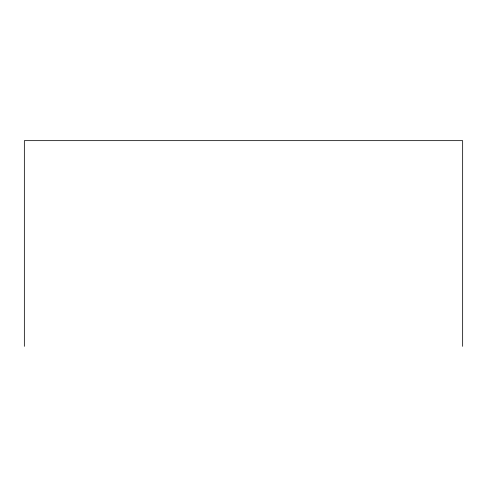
<?xml version="1.0" encoding="UTF-8"?>
<svg xmlns="http://www.w3.org/2000/svg" width="487" height="487" viewBox="0 0 487 487"><rect width="100%" height="100%" fill="white"/><g stroke="black" fill="none" stroke-linecap="round" stroke-linejoin="round"><path stroke-width="0.73" d="M462.65 346.348L462.65 140.652L24.35 140.652L24.35 346.348"/></g></svg>
